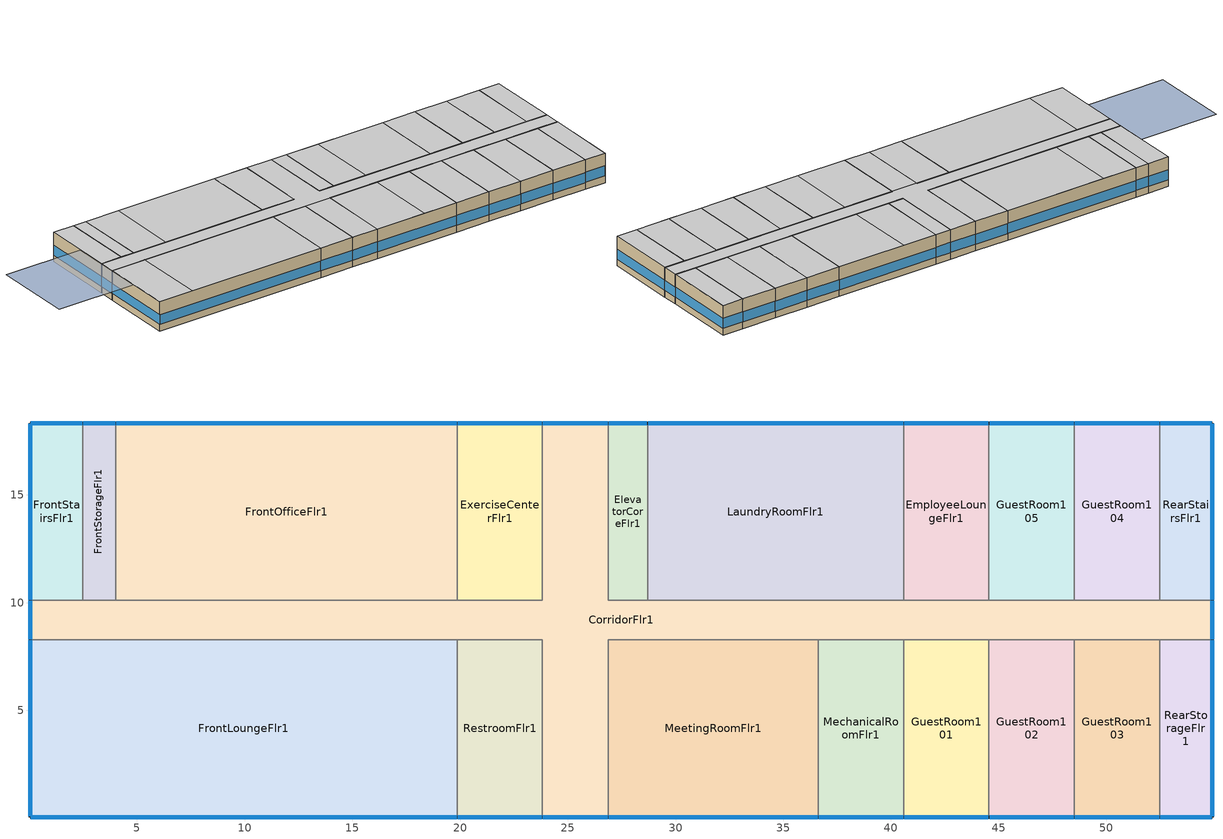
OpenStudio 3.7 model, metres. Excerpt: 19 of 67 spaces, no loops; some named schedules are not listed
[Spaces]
GuestRoom103
 floor foundation (BTAP-Grnd-Floor-Mass:U-0.757_std): 52.47,8.28 52.47,0.05 48.51,0.05 48.51,8.28 z0
 wall outside: 48.51,0.05 52.47,0.05 z0:3.35
 wall to CorridorFlr1: 52.47,8.28 48.51,8.28 z0:3.35
 wall to RearStorageFlr1: 52.47,0.05 52.47,8.28 z0:3.35
 wall to GuestRoom102: 48.51,8.28 48.51,0.05 z0:3.35
 window (BTAP-Ext-FixedWindow:U=0.173 SHGC=0.600): 48.54,0.05 52.45,0.05 z0.76:1.89
 ceiling to GuestRoom213: 52.47,0.05 52.47,8.28 48.51,8.28 48.51,0.05 z3.35
FrontStorageFlr1
 floor foundation (BTAP-Grnd-Floor-Mass:U-0.757_std): 4.01,18.34 4.01,10.11 2.49,10.11 2.49,18.34 z0
 wall outside: 4.01,18.34 2.49,18.34 z0:3.35
 wall to FrontOfficeFlr1: 4.01,10.11 4.01,18.34 z0:3.35
 wall to CorridorFlr1: 2.49,10.11 4.01,10.11 z0:3.35
 wall to FrontStairsFlr1: 2.49,18.34 2.49,10.11 z0:3.35
 window (BTAP-Ext-FixedWindow:U=0.173 SHGC=0.600): 3.99,18.34 2.51,18.34 z0.76:1.92
 ceiling to FrontStorageFlr2: 4.01,10.11 4.01,18.34 2.49,18.34 2.49,10.11 z3.35
CorridorFlr1
 floor foundation (BTAP-Grnd-Floor-Mass:U-0.757_std): 26.87,18.34 26.87,10.11 54.91,10.11 54.91,8.28 26.87,8.28 26.87,0.05 23.82,0.05 23.82,8.28 0.05,8.28 0.05,10.11 23.82,10.11 23.82,18.34 z0
 wall outside: 0.05,10.11 0.05,8.28 / 23.82,0.05 26.87,0.05 / 54.91,8.28 54.91,10.11 / 26.87,18.34 23.82,18.34 z0:3.35
 wall to RearStairsFlr1: 54.91,10.11 52.47,10.11 z0:3.35
 wall to FrontLoungeFlr1: 0.05,8.28 19.86,8.28 z0:3.35
 wall to GuestRoom104: 52.47,10.11 48.51,10.11 z0:3.35
 wall to LaundryRoomFlr1: 40.59,10.11 28.7,10.11 z0:3.35
 wall to MeetingRoomFlr1: 26.87,0.05 26.87,8.28 36.62,8.28 z0:3.35
 wall to ElevatorCoreFlr1: 28.7,10.11 26.87,10.11 26.87,18.34 z0:3.35
 wall to RestroomFlr1: 19.86,8.28 23.82,8.28 23.82,0.05 z0:3.35
 wall to GuestRoom102: 44.55,8.28 48.51,8.28 z0:3.35
 wall to FrontStairsFlr1: 2.49,10.11 0.05,10.11 z0:3.35
 wall to RearStorageFlr1: 52.47,8.28 54.91,8.28 z0:3.35
 wall to MechanicalRoomFlr1: 36.62,8.28 40.59,8.28 z0:3.35
 wall to ExerciseCenterFlr1: 23.82,18.34 23.82,10.11 19.86,10.11 z0:3.35
 wall to EmployeeLoungeFlr1: 44.55,10.11 40.59,10.11 z0:3.35
 wall to GuestRoom101: 40.59,8.28 44.55,8.28 z0:3.35
 wall to GuestRoom105: 48.51,10.11 44.55,10.11 z0:3.35
 wall to FrontOfficeFlr1: 19.86,10.11 4.01,10.11 z0:3.35
 window (BTAP-Ext-FixedWindow:U=0.173 SHGC=0.600): 26.85,18.34 23.85,18.34 / 23.85,0.05 26.85,0.05 z0.76:1.9; 0.05,10.08 0.05,8.3 / 54.91,8.3 54.91,10.08 z0.76:1.91
 ceiling to CorridorFlr2: 54.91,8.28 54.91,10.11 26.87,10.11 26.87,18.34 23.82,18.34 23.82,10.11 0.05,10.11 0.05,8.28 z3.35
 ceiling to GuestRoom206_208: 26.87,0.05 26.87,8.28 23.82,8.28 23.82,0.05 z3.35
MechanicalRoomFlr1
 floor foundation (BTAP-Grnd-Floor-Mass:U-0.757_std): 40.59,8.28 40.59,0.05 36.62,0.05 36.62,8.28 z0
 wall outside: 36.62,0.05 40.59,0.05 z0:3.35
 wall to GuestRoom101: 40.59,0.05 40.59,8.28 z0:3.35
 wall to MeetingRoomFlr1: 36.62,8.28 36.62,0.05 z0:3.35
 window (BTAP-Ext-FixedWindow:U=0.173 SHGC=0.600): 36.65,0.05 40.56,0.05 z0.76:1.89
 ceiling to GuestRoom209_212: 40.59,0.05 40.59,8.28 36.62,8.28 36.62,0.05 z3.35
FrontLoungeFlr1
 floor foundation (BTAP-Grnd-Floor-Mass:U-0.757_std): 19.86,8.28 19.86,0.05 0.05,0.05 0.05,8.28 z0
 wall outside: 0.05,8.28 0.05,0.05 19.86,0.05 z0:3.35
 wall to RestroomFlr1: 19.86,0.05 19.86,8.28 z0:3.35
 window (BTAP-Ext-FixedWindow:U=0.173 SHGC=0.600): 0.05,8.25 0.05,0.07 z0.76:1.89; 0.07,0.05 19.84,0.05 z0.76:1.88
 ceiling to GuestRoom201: 4.01,0.05 4.01,8.28 0.05,8.28 0.05,0.05 z3.35
 ceiling to GuestRoom202_205: 19.86,0.05 19.86,8.28 4.01,8.28 4.01,0.05 z3.35
GuestRoom102
 floor foundation (BTAP-Grnd-Floor-Mass:U-0.757_std): 48.51,8.28 48.51,0.05 44.55,0.05 44.55,8.28 z0
 wall outside: 44.55,0.05 48.51,0.05 z0:3.35
 wall to GuestRoom101: 44.55,8.28 44.55,0.05 z0:3.35
 window (BTAP-Ext-FixedWindow:U=0.173 SHGC=0.600): 44.57,0.05 48.49,0.05 z0.76:1.89
 ceiling to GuestRoom209_212: 48.51,0.05 48.51,8.28 44.55,8.28 44.55,0.05 z3.35
GuestRoom104
 floor foundation (BTAP-Grnd-Floor-Mass:U-0.757_std): 52.47,18.34 52.47,10.11 48.51,10.11 48.51,18.34 z0
 wall outside: 52.47,18.34 48.51,18.34 z0:3.35
 wall to GuestRoom105: 48.51,18.34 48.51,10.11 z0:3.35
 wall to RearStairsFlr1: 52.47,10.11 52.47,18.34 z0:3.35
 window (BTAP-Ext-FixedWindow:U=0.173 SHGC=0.600): 52.45,18.34 48.54,18.34 z0.76:1.89
 ceiling to GuestRoom214: 52.47,10.11 52.47,18.34 48.51,18.34 48.51,10.11 z3.35
ExerciseCenterFlr1
 floor foundation (BTAP-Grnd-Floor-Mass:U-0.757_std): 23.82,18.34 23.82,10.11 19.86,10.11 19.86,18.34 z0
 wall outside: 23.82,18.34 19.86,18.34 z0:3.35
 wall to FrontOfficeFlr1: 19.86,18.34 19.86,10.11 z0:3.35
 window (BTAP-Ext-FixedWindow:U=0.173 SHGC=0.600): 23.8,18.34 19.89,18.34 z0.76:1.89
 ceiling to GuestRoom220_223: 23.82,10.11 23.82,18.34 19.86,18.34 19.86,10.11 z3.35
FrontStairsFlr1
 floor foundation (BTAP-Grnd-Floor-Mass:U-0.757_std): 2.49,18.34 2.49,10.11 0.05,10.11 0.05,18.34 z0
 wall outside: 2.49,18.34 0.05,18.34 0.05,10.11 z0:3.35
 window (BTAP-Ext-FixedWindow:U=0.173 SHGC=0.600): 2.46,18.34 0.07,18.34 z0.76:1.9; 0.05,18.31 0.05,10.13 z0.76:1.89
 ceiling to FrontStairsFlr2: 2.49,10.11 2.49,18.34 0.05,18.34 0.05,10.11 z3.35
RestroomFlr1
 floor foundation (BTAP-Grnd-Floor-Mass:U-0.757_std): 23.82,8.28 23.82,0.05 19.86,0.05 19.86,8.28 z0
 wall outside: 19.86,0.05 23.82,0.05 z0:3.35
 window (BTAP-Ext-FixedWindow:U=0.173 SHGC=0.600): 19.89,0.05 23.8,0.05 z0.76:1.89
 ceiling to GuestRoom206_208: 23.82,0.05 23.82,8.28 19.86,8.28 19.86,0.05 z3.35
MeetingRoomFlr1
 floor foundation (BTAP-Grnd-Floor-Mass:U-0.757_std): 36.62,8.28 36.62,0.05 26.87,0.05 26.87,8.28 z0
 wall outside: 26.87,0.05 36.62,0.05 z0:3.35
 window (BTAP-Ext-FixedWindow:U=0.173 SHGC=0.600): 26.9,0.05 36.6,0.05 z0.76:1.88
 ceiling to GuestRoom206_208: 32.66,0.05 32.66,8.28 26.87,8.28 26.87,0.05 z3.35
 ceiling to GuestRoom209_212: 36.62,0.05 36.62,8.28 32.66,8.28 32.66,0.05 z3.35
LaundryRoomFlr1
 floor foundation (BTAP-Grnd-Floor-Mass:U-0.757_std): 40.59,18.34 40.59,10.11 28.7,10.11 28.7,18.34 z0
 wall outside: 40.59,18.34 28.7,18.34 z0:3.35
 wall to EmployeeLoungeFlr1: 40.59,10.11 40.59,18.34 z0:3.35
 wall to ElevatorCoreFlr1: 28.7,18.34 28.7,10.11 z0:3.35
 window (BTAP-Ext-FixedWindow:U=0.173 SHGC=0.600): 40.56,18.34 28.73,18.34 z0.76:1.88
 ceiling to GuestRoom215_218: 40.59,10.11 40.59,18.34 32.66,18.34 32.66,10.11 z3.35
 ceiling to GuestRoom219: 32.66,10.11 32.66,18.34 28.7,18.34 28.7,10.11 z3.35
FrontOfficeFlr1
 floor foundation (BTAP-Grnd-Floor-Mass:U-0.757_std): 19.86,18.34 19.86,10.11 4.01,10.11 4.01,18.34 z0
 wall outside: 19.86,18.34 4.01,18.34 z0:3.35
 window (BTAP-Ext-FixedWindow:U=0.173 SHGC=0.600): 19.84,18.34 4.04,18.34 z0.76:1.88
 ceiling to GuestRoom224: 7.97,10.11 7.97,18.34 4.01,18.34 4.01,10.11 z3.35
 ceiling to GuestRoom220_223: 19.86,10.11 19.86,18.34 7.97,18.34 7.97,10.11 z3.35
ElevatorCoreFlr1
 floor foundation (BTAP-Grnd-Floor-Mass:U-0.757_std): 28.7,18.34 28.7,10.11 26.87,10.11 26.87,18.34 z0
 wall outside: 28.7,18.34 26.87,18.34 z0:3.35
 window (BTAP-Ext-FixedWindow:U=0.173 SHGC=0.600): 28.67,18.34 26.9,18.34 z0.76:1.91
 ceiling to ElevatorCoreFlr2: 28.7,10.11 28.7,18.34 26.87,18.34 26.87,10.11 z3.35
RearStairsFlr1
 floor foundation (BTAP-Grnd-Floor-Mass:U-0.757_std): 54.91,18.34 54.91,10.11 52.47,10.11 52.47,18.34 z0
 wall outside: 54.91,10.11 54.91,18.34 52.47,18.34 z0:3.35
 window (BTAP-Ext-FixedWindow:U=0.173 SHGC=0.600): 54.91,10.13 54.91,18.31 z0.76:1.89; 54.89,18.34 52.5,18.34 z0.76:1.9
 ceiling to RearStairsFlr2: 54.91,10.11 54.91,18.34 52.47,18.34 52.47,10.11 z3.35
EmployeeLoungeFlr1
 floor foundation (BTAP-Grnd-Floor-Mass:U-0.757_std): 44.55,18.34 44.55,10.11 40.59,10.11 40.59,18.34 z0
 wall outside: 44.55,18.34 40.59,18.34 z0:3.35
 wall to GuestRoom105: 44.55,10.11 44.55,18.34 z0:3.35
 window (BTAP-Ext-FixedWindow:U=0.173 SHGC=0.600): 44.52,18.34 40.61,18.34 z0.76:1.89
 ceiling to GuestRoom215_218: 44.55,10.11 44.55,18.34 40.59,18.34 40.59,10.11 z3.35
RearStorageFlr1
 floor foundation (BTAP-Grnd-Floor-Mass:U-0.757_std): 54.91,8.28 54.91,0.05 52.47,0.05 52.47,8.28 z0
 wall outside: 52.47,0.05 54.91,0.05 54.91,8.28 z0:3.35
 window (BTAP-Ext-FixedWindow:U=0.173 SHGC=0.600): 54.91,0.07 54.91,8.25 z0.76:1.89; 52.5,0.05 54.89,0.05 z0.76:1.9
 ceiling to RearStorageFlr2: 54.91,0.05 54.91,8.28 52.47,8.28 52.47,0.05 z3.35
GuestRoom101
 floor foundation (BTAP-Grnd-Floor-Mass:U-0.757_std): 44.55,8.28 44.55,0.05 40.59,0.05 40.59,8.28 z0
 wall outside: 40.59,0.05 44.55,0.05 z0:3.35
 window (BTAP-Ext-FixedWindow:U=0.173 SHGC=0.600): 40.61,0.05 44.52,0.05 z0.76:1.89
 ceiling to GuestRoom209_212: 44.55,0.05 44.55,8.28 40.59,8.28 40.59,0.05 z3.35
GuestRoom105
 floor foundation (BTAP-Grnd-Floor-Mass:U-0.757_std): 48.51,18.34 48.51,10.11 44.55,10.11 44.55,18.34 z0
 wall outside: 48.51,18.34 44.55,18.34 z0:3.35
 window (BTAP-Ext-FixedWindow:U=0.173 SHGC=0.600): 48.49,18.34 44.57,18.34 z0.76:1.89
 ceiling to GuestRoom215_218: 48.51,10.11 48.51,18.34 44.55,18.34 44.55,10.11 z3.35
shading: 0,4.57 0,13.72 -9.14,13.72 -9.14,4.57 z3.35
[Site]
Calgary Intl AP_AB_CAN: Latitude {deg}=51.11; Longitude {deg}=-114.02; Time Zone {hr}=-7; Elevation {m}=1084.1; Terrain=Suburbs
[Building]
SmallHotel: North Axis {deg}=180; Default Construction Set=BTAP-Mass at hdd = 5000.0; Standards Number of Stories=4; Standards Number of Above Ground Stories=4; Standards Template=NECB2020; Standards Building Type=SmallHotel
[Site:WaterMainsTemperature]
Calculation Method=Correlation; Annual Average Outdoor Air Temperature {C}=4.69167; Maximum Difference In Monthly Average Outdoor Air Temperatures {deltaC}=24.6
[Site:GroundTemperature:BuildingSurface]
19.527, 19.502, 19.536, 19.598, 20.002, 21.64, 22.225, 22.375, 21.449, 20.121, 19.802, 19.633
[SizingPeriod:DesignDay] Barometric Pressure {Pa}=88961; Rain Indicator=No; Snow Indicator=No; Day of Month=21; Daylight Saving Time Indicator=No; Humidity Condition Type=Wetbulb; Dry-Bulb Temperature Range Modifier Type=DefaultMultipliers
Name | Maximum Dry-Bulb Temperature {C} | Daily Dry-Bulb Temperature Range {deltaC} | Wind Speed {m/s} | Wind Direction {deg} | Month | Day Type | Wetbulb or DewPoint at Maximum Dry-Bulb {C} | Solar Model Indicator | ASHRAE Clear Sky Optical Depth for Beam Irradiance | ASHRAE Clear Sky Optical Depth for Diffuse Irradiance | Sky Clearness
Calgary Intl AP Ann Clg .4% Condns DB=>MWB | 28.8 | 12.3 | 4.5 | 160 | 7 | SummerDesignDay | 16 | ASHRAETau | 0.34 | 2.419
Calgary Intl AP Ann Clg .4% Condns WB=>MDB | 25.5 | 12.3 | 4.5 | 160 | 7 | SummerDesignDay | 17.8 | ASHRAETau | 0.34 | 2.419
Calgary Intl AP Ann Htg 99.6% Condns DB | -27.7 | 0 | 2.7 | 200 | 1 | WinterDesignDay | -27.7 | ASHRAEClearSky |  |  | 0
[ClimateZones]
Climate Zone Institution Name 1=ASHRAE; Climate Zone Document Name 1=ANSI/ASHRAE Standard 169; Climate Zone Document Year 1=2006; Climate Zone Value 1=7
[Site:GroundTemperature:Shallow]
-1.6, -5.4, -6.4, -5.5, -0.4, 5.3, 10.8, 14.7, 15.8, 14, 9.5, 4
[Site:GroundTemperature:Deep]
4, 1.3, -0.4, -0.9, 0.1, 2.3, 5.2, 8, 9.9, 10.3, 9.2, 7
[Site:GroundTemperature:FCfactorMethod]
January Ground Temperature {C}=5.5; February Ground Temperature {C}=-2; March Ground Temperature {C}=-7.6; April Ground Temperature {C}=-6.3; May Ground Temperature {C}=-6.6; June Ground Temperature {C}=-0.3; July Ground Temperature {C}=4.9; August Ground Temperature {C}=10.2; September Ground Temperature {C}=13.8; October Ground Temperature {C}=17; November Ground Temperature {C}=16.6; December Ground Temperature {C}=11.1
[Material:NoMass] Roughness=Smooth; Thermal Absorptance=0.9; Solar Absorptance=0.7
Name | Thermal Resistance {m2-K/W} | Visible Absorptance
Typical Carpet Pad; Typical Carpet Pad 1 | 0.21648 | 0.8
Typical Insulation 1 | 6.98591 | 0.7
Typical Insulation 2 | 4.38022 | 0.7
Typical Insulation 3 | 8.26445 | 0.7
Typical Carpet Pad 2 | 1.25503 | 0.8
Typical Carpet Pad 3; Typical Carpet Pad 4 | 3.45515 | 0.8
Typical Insulation 4 | 0.578017 | 0.7
Typical Insulation 5 | 0.578035 | 0.7
[Material]
Name | Roughness | Thickness {m} | Conductivity {W/m-K} | Density {kg/m3} | Specific Heat {J/kg-K} | Thermal Absorptance | Solar Absorptance | Visible Absorptance
G05 25mm wood | MediumSmooth | 0.0254 | 0.15 | 608 | 1630 | 0.9 | 0.5 | 0.5
100mm Normalweight concrete floor 1 | MediumSmooth | 0.1016 | 2.31 | 2322 | 832
G01 13mm gypsum board 1 | Smooth | 0.0127 | 0.16 | 800 | 1090 | 0.9 | 0.7 | 0.5
4 in. Normalweight Concrete Floor 1 | MediumRough | 0.1016 | 2.31 | 2322 | 832 | 0.9 | 0.7 | 0.7
1IN Stucco 1 | Smooth | 0.0253 | 0.6918 | 1858 | 837 | 0.9 | 0.7 | 0.92
8IN CONCRETE HW RefBldg 1 | Rough | 0.2032 | 1.311 | 2240 | 836.8 | 0.9 | 0.7 | 0.7
1/2IN Gypsum 1 | Smooth | 0.0127 | 0.16 | 784.9 | 830 | 0.9 | 0.4 | 0.4
Metal Roof Surface 1; F08 Metal surface 1 | Smooth | 0.0008 | 45.28 | 7824 | 500 | 0.9 | 0.7 | 0.7
6 in. Normalweight Concrete Floor 1; 6 in. Normalweight Concrete Floor 2; 6 in. Normalweight Concrete Floor 3 | MediumRough | 0.1524 | 2.31 | 2322 | 832 | 0.9 | 0.7 | 0.7
Expanded Polystyrene | MediumSmooth | 0.0363959 | 0.029 | 29 | 1210
[Construction]
BTAP-Int-Partition; BTAP-Int-Door: G05 25mm wood
BTAP-Int-Floor: 100mm Normalweight concrete floor 1, Typical Carpet Pad
BTAP-Int-Wall: G01 13mm gypsum board 1, G01 13mm gypsum board 1
BTAP-Int-Ceiling: Typical Carpet Pad, 100mm Normalweight concrete floor 1
BTAP-Int-Window: SimpleGlazing
BTAP-Ext-Floor-Mass:U-0.138: Typical Insulation 1, 4 in. Normalweight Concrete Floor 1, Typical Carpet Pad 1
BTAP-Ext-Wall-Mass:U-0.215: 1IN Stucco 1, 8IN CONCRETE HW RefBldg 1, Typical Insulation 2, 1/2IN Gypsum 1
BTAP-Ext-Roof-Metal:U-0.121: Metal Roof Surface 1, Typical Insulation 3
BTAP-Grnd-Floor-Mass:U-0.757: 6 in. Normalweight Concrete Floor 1, Typical Carpet Pad 2
BTAP-Grnd-Wall-Mass:U-0.284: 6 in. Normalweight Concrete Floor 2, Typical Carpet Pad 3
BTAP-Grnd-Roof-Mass:U-0.284: 6 in. Normalweight Concrete Floor 3, Typical Carpet Pad 4
BTAP-Ext-FixedWindow:U=0.173 SHGC=0.600; BTAP-Ext-GlassDoors:U=0.173 SHGC=0.600: SimpleGlazing:U=0.173 SHGC=0.600
BTAP-Ext-Door:U-1.73: F08 Metal surface 1, Typical Insulation 4
BTAP-Ext-OverHeadDoor:U-1.73: Typical Insulation 5
BTAP-Ext-Skylights:U=0.241 SHGC=0.600; BTAP-Ext-DaylightDomes:U=0.241 SHGC=0.600; BTAP-Ext-DaylightDiffuser:U=0.241 SHGC=0.600: SimpleGlazing:U=0.241 SHGC=0.600
BTAP-Grnd-Floor-Mass:U-0.757_std: 6 in. Normalweight Concrete Floor 1, Expanded Polystyrene
[DefaultConstructionSet]
BTAP-Mass at hdd = 5000.0: Default Exterior Surface Constructions=BTAP-Mass at hdd = 5000.0; Default Interior Surface Constructions=Default Surface Constructions 2; Default Ground Contact Surface Constructions=BTAP-Mass at hdd = 5000.0 1; Default Exterior SubSurface Constructions=BTAP-Mass at hdd = 5000.0; Default Interior SubSurface Constructions=Default Sub Surface Constructions 2; Interior Partition Construction=BTAP-Int-Partition
[DefaultSurfaceConstructions]
Name | Floor Construction | Wall Construction | Roof Ceiling Construction
Default Surface Constructions 2 | BTAP-Int-Floor | BTAP-Int-Wall | BTAP-Int-Ceiling
BTAP-Mass at hdd = 5000.0 | BTAP-Ext-Floor-Mass:U-0.138 | BTAP-Ext-Wall-Mass:U-0.215 | BTAP-Ext-Roof-Metal:U-0.121
BTAP-Mass at hdd = 5000.0 1 | BTAP-Grnd-Floor-Mass:U-0.757 | BTAP-Grnd-Wall-Mass:U-0.284 | BTAP-Grnd-Roof-Mass:U-0.284
[DefaultSubSurfaceConstructions]
Name | Fixed Window Construction | Operable Window Construction | Door Construction | Glass Door Construction | Overhead Door Construction | Skylight Construction | Tubular Daylight Dome Construction | Tubular Daylight Diffuser Construction
Default Sub Surface Constructions 2 | BTAP-Int-Window | BTAP-Int-Window | BTAP-Int-Door
BTAP-Mass at hdd = 5000.0 | BTAP-Ext-FixedWindow:U=0.173 SHGC=0.600 | BTAP-Ext-FixedWindow:U=0.173 SHGC=0.600 | BTAP-Ext-Door:U-1.73 | BTAP-Ext-GlassDoors:U=0.173 SHGC=0.600 | BTAP-Ext-OverHeadDoor:U-1.73 | BTAP-Ext-Skylights:U=0.241 SHGC=0.600 | BTAP-Ext-DaylightDomes:U=0.241 SHGC=0.600 | BTAP-Ext-DaylightDiffuser:U=0.241 SHGC=0.600
[WindowMaterial:SimpleGlazingSystem] Solar Heat Gain Coefficient=0.6; Visible Transmittance=0.21
Name | U-Factor {W/m2-K}
SimpleGlazing | 2.2
SimpleGlazing:U=0.173 SHGC=0.600 | 1.73
SimpleGlazing:U=0.241 SHGC=0.600 | 2.41
[Space] Building Story=BuildingStory1; Volume {m3}=Autocalculate
Name | Space Type | Thermal Zone
GuestRoom103 | Space Function Guest room | DU_BT=Space Function_ST=Guest room_FL=BuildingStory1_SCHF
FrontStorageFlr1 | Space Function Storage room < 5 m2-sch-A | ALL_ST=Storage room < 5 m2-sch-A_FL=BuildingStory1_SCH=A 1
GuestRoom105 | Space Function Guest room | DU_BT=Space Function_ST=Guest room_FL=BuildingStory1_SCHF 1
CorridorFlr1 | Space Function Corridor/Transition area other-sch-F | WILD_ST=Corridor/Transition area other-sch-F_FL=BuildingStory1_SCH=F 1
MechanicalRoomFlr1 | Space Function Electrical/Mechanical room-sch-F | WILD_ST=Electrical/Mechanical room-sch-F_FL=BuildingStory1_SCH=F
ElevatorCoreFlr1 | Space Function Corridor/Transition area other-sch-F | WILD_ST=Corridor/Transition area other-sch-F_FL=BuildingStory1_SCH=F
FrontLoungeFlr1 | Space Function Lobby - hotel | ALL_ST=Lobby - hotel_FL=BuildingStory1_SCH=H
GuestRoom101 | Space Function Guest room | DU_BT=Space Function_ST=Guest room_FL=BuildingStory1_SCHF 2
GuestRoom102 | Space Function Guest room | DU_BT=Space Function_ST=Guest room_FL=BuildingStory1_SCHF 3
GuestRoom104 | Space Function Guest room | DU_BT=Space Function_ST=Guest room_FL=BuildingStory1_SCHF 4
ExerciseCenterFlr1 | Space Function Gymnasium/Fitness centre exercise area | ALL_ST=Gymnasium/Fitness centre exercise area_FL=BuildingStory1_SCH=B
FrontStairsFlr1 | Space Function Stairway/Stairwell-sch-F | WILD_ST=Stairway/Stairwell-sch-F_FL=BuildingStory1_SCH=F
RestroomFlr1 | Space Function Washroom - other-sch-F | WET_ST=Washroom - other-sch-F_FL=BuildingStory1_SCHF
MeetingRoomFlr1 | Space Function Conference/Meeting/Multi-purpose room | ALL_ST=Conference/Meeting/Multi-purpose room_FL=BuildingStory1_SCH=C
RearStairsFlr1 | Space Function Stairway/Stairwell-sch-F | WILD_ST=Stairway/Stairwell-sch-F_FL=BuildingStory1_SCH=F 1
RearStorageFlr1 | Space Function Storage room < 5 m2-sch-A | ALL_ST=Storage room < 5 m2-sch-A_FL=BuildingStory1_SCH=A 2
LaundryRoomFlr1 | Space Function Storage room < 5 m2-sch-A | ALL_ST=Storage room < 5 m2-sch-A_FL=BuildingStory1_SCH=A
FrontOfficeFlr1 | Space Function Office enclosed <= 25 m2 | ALL_ST=Office enclosed <= 25 m2_FL=BuildingStory1_SCH=A
EmployeeLoungeFlr1 | Space Function Lounge/Break room - other | ALL_ST=Lounge/Break room - other_FL=BuildingStory1_SCH=B
[BuildingStory]
BuildingStory1
[SpaceType] Standards Building Type=Space Function
Name | Default Schedule Set | Design Specification Outdoor Air Object | Standards Space Type
Space Function Conference/Meeting/Multi-purpose room | Space Function Conference/Meeting/Multi-purpose room Schedule Set | Space Function Conference/Meeting/Multi-purpose room Ventilation | Conference/Meeting/Multi-purpose room
Space Function Corridor/Transition area other-sch-F | Space Function Corridor/Transition area other-sch-F Schedule Set | Space Function Corridor/Transition area other-sch-F Ventilation | Corridor/Transition area other-sch-F
Space Function Lounge/Break room - other | Space Function Lounge/Break room - other Schedule Set | Space Function Lounge/Break room - other Ventilation | Lounge/Break room - other
Space Function Gymnasium/Fitness centre exercise area | Space Function Gymnasium/Fitness centre exercise area Schedule Set | Space Function Gymnasium/Fitness centre exercise area Ventilation | Gymnasium/Fitness centre exercise area
Space Function Lobby - hotel | Space Function Lobby - hotel Schedule Set | Space Function Lobby - hotel Ventilation | Lobby - hotel
Space Function Office enclosed <= 25 m2 | Space Function Office enclosed <= 25 m2 Schedule Set | Space Function Office enclosed <= 25 m2 Ventilation | Office enclosed <= 25 m2
Space Function Stairway/Stairwell-sch-F | Space Function Stairway/Stairwell-sch-F Schedule Set | Space Function Stairway/Stairwell-sch-F Ventilation | Stairway/Stairwell-sch-F
Space Function Storage room < 5 m2-sch-A | Space Function Storage room < 5 m2-sch-A Schedule Set | Space Function Storage room < 5 m2-sch-A Ventilation | Storage room < 5 m2-sch-A
Space Function Guest room | Space Function Guest room Schedule Set | Space Function Guest room Ventilation | Guest room
Space Function Electrical/Mechanical room-sch-F | Space Function Electrical/Mechanical room-sch-F Schedule Set | Space Function Electrical/Mechanical room-sch-F Ventilation | Electrical/Mechanical room-sch-F
Space Function Washroom - other-sch-F | Space Function Washroom - other-sch-F Schedule Set | Space Function Washroom - other-sch-F Ventilation | Washroom - other-sch-F
[People:Definition] Number of People Calculation Method=People/Area; Fraction Radiant=0.3
Name | People per Space Floor Area {person/m2}
Space Function Conference/Meeting/Multi-purpose room People Definition; Space Function Gymnasium/Fitness centre exercise area People Definition | 0.200073
Space Function Corridor/Transition area other-sch-F People Definition; Space Function Storage room < 5 m2-sch-A People Definition | 0.0100036
Space Function Electrical/Mechanical room-sch-F People Definition; Space Function Stairway/Stairwell-sch-F People Definition | 0.00500182
Space Function Guest room People Definition | 0.0400145
Space Function Lobby - hotel People Definition; Space Function Lounge/Break room - other People Definition | 0.100036
Space Function Office enclosed <= 25 m2 People Definition | 0.0500182
Space Function Washroom - other-sch-F People Definition | 0.0333454
[People] Work Efficiency Schedule=Work Efficiency Schedule; Clothing Insulation Schedule=Clothing Schedule; Air Velocity Schedule=Air Velocity Schedule; Multiplier=1
Name | People Definition | Space or SpaceType
Space Function Conference/Meeting/Multi-purpose room People | Space Function Conference/Meeting/Multi-purpose room People Definition | Space Function Conference/Meeting/Multi-purpose room
Space Function Corridor/Transition area other-sch-F People | Space Function Corridor/Transition area other-sch-F People Definition | Space Function Corridor/Transition area other-sch-F
Space Function Electrical/Mechanical room-sch-F People | Space Function Electrical/Mechanical room-sch-F People Definition | Space Function Electrical/Mechanical room-sch-F
Space Function Guest room People | Space Function Guest room People Definition | Space Function Guest room
Space Function Gymnasium/Fitness centre exercise area People | Space Function Gymnasium/Fitness centre exercise area People Definition | Space Function Gymnasium/Fitness centre exercise area
Space Function Lobby - hotel People | Space Function Lobby - hotel People Definition | Space Function Lobby - hotel
Space Function Lounge/Break room - other People | Space Function Lounge/Break room - other People Definition | Space Function Lounge/Break room - other
Space Function Office enclosed <= 25 m2 People | Space Function Office enclosed <= 25 m2 People Definition | Space Function Office enclosed <= 25 m2
Space Function Stairway/Stairwell-sch-F People | Space Function Stairway/Stairwell-sch-F People Definition | Space Function Stairway/Stairwell-sch-F
Space Function Storage room < 5 m2-sch-A People | Space Function Storage room < 5 m2-sch-A People Definition | Space Function Storage room < 5 m2-sch-A
Space Function Washroom - other-sch-F People | Space Function Washroom - other-sch-F People Definition | Space Function Washroom - other-sch-F
[Lights:Definition] Design Level Calculation Method=Watts/Area; Fraction Radiant=0.5; Fraction Visible=0.2
Name | Watts per Space Floor Area {W/m2}
Space Function Conference/Meeting/Multi-purpose room Lights Definition | 10.5
Space Function Corridor/Transition area other-sch-F Lights Definition; Space Function Guest room Lights Definition | 4.4
Space Function Electrical/Mechanical room-sch-F Lights Definition | 4.60167
Space Function Gymnasium/Fitness centre exercise area Lights Definition | 9.60001
Space Function Lobby - hotel Lights Definition | 5.40001
Space Function Lounge/Break room - other Lights Definition | 6.30001
Space Function Office enclosed <= 25 m2 Lights Definition | 8.00001
Space Function Stairway/Stairwell-sch-F Lights Definition | 5.30001
Space Function Storage room < 5 m2-sch-A Lights Definition | 5.50001
Space Function Washroom - other-sch-F Lights Definition | 6.80001
[Lights] Fraction Replaceable=1
Name | Lights Definition | Space or SpaceType
Space Function Conference/Meeting/Multi-purpose room Lights | Space Function Conference/Meeting/Multi-purpose room Lights Definition | Space Function Conference/Meeting/Multi-purpose room
Space Function Corridor/Transition area other-sch-F Lights | Space Function Corridor/Transition area other-sch-F Lights Definition | Space Function Corridor/Transition area other-sch-F
Space Function Electrical/Mechanical room-sch-F Lights | Space Function Electrical/Mechanical room-sch-F Lights Definition | Space Function Electrical/Mechanical room-sch-F
Space Function Guest room Lights | Space Function Guest room Lights Definition | Space Function Guest room
Space Function Gymnasium/Fitness centre exercise area Lights | Space Function Gymnasium/Fitness centre exercise area Lights Definition | Space Function Gymnasium/Fitness centre exercise area
Space Function Lobby - hotel Lights | Space Function Lobby - hotel Lights Definition | Space Function Lobby - hotel
Space Function Lounge/Break room - other Lights | Space Function Lounge/Break room - other Lights Definition | Space Function Lounge/Break room - other
Space Function Office enclosed <= 25 m2 Lights | Space Function Office enclosed <= 25 m2 Lights Definition | Space Function Office enclosed <= 25 m2
Space Function Stairway/Stairwell-sch-F Lights | Space Function Stairway/Stairwell-sch-F Lights Definition | Space Function Stairway/Stairwell-sch-F
Space Function Storage room < 5 m2-sch-A Lights | Space Function Storage room < 5 m2-sch-A Lights Definition | Space Function Storage room < 5 m2-sch-A
Space Function Washroom - other-sch-F Lights | Space Function Washroom - other-sch-F Lights Definition | Space Function Washroom - other-sch-F
[ElectricEquipment:Definition] Design Level Calculation Method=Watts/Area; Fraction Radiant=0.5
Name | Watts per Space Floor Area {W/m2}
Space Function Conference/Meeting/Multi-purpose room Elec Equip Definition; Space Function Electrical/Mechanical room-sch-F Elec Equip Definition; Space Function Gymnasium/Fitness centre exercise area Elec Equip Definition; Space Function Lounge/Break room - other Elec Equip Definition; Space Function Storage room < 5 m2-sch-A Elec Equip Definition; Space Function Washroom - other-sch-F Elec Equip Definition | 1.00036
Space Function Guest room Elec Equip Definition; Space Function Lobby - hotel Elec Equip Definition | 2.50091
Space Function Office enclosed <= 25 m2 Elec Equip Definition | 7.50273
[ElectricEquipment]
Name | Electric Equipment Definition | Space or SpaceType
Space Function Conference/Meeting/Multi-purpose room Elec Equip | Space Function Conference/Meeting/Multi-purpose room Elec Equip Definition | Space Function Conference/Meeting/Multi-purpose room
Space Function Electrical/Mechanical room-sch-F Elec Equip | Space Function Electrical/Mechanical room-sch-F Elec Equip Definition | Space Function Electrical/Mechanical room-sch-F
Space Function Guest room Elec Equip | Space Function Guest room Elec Equip Definition | Space Function Guest room
Space Function Gymnasium/Fitness centre exercise area Elec Equip | Space Function Gymnasium/Fitness centre exercise area Elec Equip Definition | Space Function Gymnasium/Fitness centre exercise area
Space Function Lobby - hotel Elec Equip | Space Function Lobby - hotel Elec Equip Definition | Space Function Lobby - hotel
Space Function Lounge/Break room - other Elec Equip | Space Function Lounge/Break room - other Elec Equip Definition | Space Function Lounge/Break room - other
Space Function Office enclosed <= 25 m2 Elec Equip | Space Function Office enclosed <= 25 m2 Elec Equip Definition | Space Function Office enclosed <= 25 m2
Space Function Storage room < 5 m2-sch-A Elec Equip | Space Function Storage room < 5 m2-sch-A Elec Equip Definition | Space Function Storage room < 5 m2-sch-A
Space Function Washroom - other-sch-F Elec Equip | Space Function Washroom - other-sch-F Elec Equip Definition | Space Function Washroom - other-sch-F
[DesignSpecification:OutdoorAir] Outdoor Air Method=Sum
Name | Outdoor Air Flow per Person {m3/s-person} | Outdoor Air Flow per Floor Area {m3/s-m2}
Space Function Conference/Meeting/Multi-purpose room Ventilation; Space Function Guest room Ventilation; Space Function Lounge/Break room - other Ventilation | 0.00634769 | 0.0003048
Space Function Corridor/Transition area other-sch-F Ventilation; Space Function Electrical/Mechanical room-sch-F Ventilation; Space Function Stairway/Stairwell-sch-F Ventilation |  | 0.0003048
Space Function Gymnasium/Fitness centre exercise area Ventilation | 0.0203126 | 0.0003048
Space Function Lobby - hotel Ventilation | 0.0114258 | 0.0003048
Space Function Office enclosed <= 25 m2 Ventilation | 0.00253908 | 0.0003048
Space Function Storage room < 5 m2-sch-A Ventilation | 0.00507815 | 0.0003048
Space Function Washroom - other-sch-F Ventilation |  | 0.00508
[DefaultScheduleSet] People Activity Level Schedule=NECB-Activity; Infiltration Schedule=Always On
Name | Number of People Schedule | Lighting Schedule | Electric Equipment Schedule
Space Function Conference/Meeting/Multi-purpose room Schedule Set | NECB-C-Occupancy | NECB-C-Occupancy-NECB-C-Lighting-0.5-0.0-0.67-Light Ruleset | NECB-C-Electric-Equipment
Space Function Corridor/Transition area other-sch-F Schedule Set; Space Function Electrical/Mechanical room-sch-F Schedule Set; Space Function Guest room Schedule Set; Space Function Stairway/Stairwell-sch-F Schedule Set; Space Function Washroom - other-sch-F Schedule Set | NECB-F-Occupancy | NECB-F-Lighting | NECB-F-Electric-Equipment
Space Function Gymnasium/Fitness centre exercise area Schedule Set | NECB-B-Occupancy | NECB-B-Occupancy-NECB-B-Lighting-0.0-0.0-0.67-Light Ruleset | NECB-B-Electric-Equipment
Space Function Lobby - hotel Schedule Set | NECB-H-Occupancy | NECB-H-Lighting | NECB-H-Electric-Equipment
Space Function Lounge/Break room - other Schedule Set | NECB-B-Occupancy | NECB-B-Lighting | NECB-B-Electric-Equipment
Space Function Office enclosed <= 25 m2 Schedule Set; Space Function Storage room < 5 m2-sch-A Schedule Set | NECB-A-Occupancy | NECB-A-Lighting | NECB-A-Electric-Equipment
[ThermostatSetpoint:DualSetpoint]
Name | Heating Setpoint Temperature Schedule | Cooling Setpoint Temperature Schedule
Space Function Guest room Thermostat 83; Space Function Guest room Thermostat 86; Space Function Guest room Thermostat 93; Space Function Guest room Thermostat 94; Space Function Guest room Thermostat 97; Space Function Washroom - other-sch-F Thermostat 3; Space Function Corridor/Transition area other-sch-F Thermostat 17; Space Function Electrical/Mechanical room-sch-F Thermostat 3; Space Function Corridor/Transition area other-sch-F Thermostat 19; Space Function Stairway/Stairwell-sch-F Thermostat 23; Space Function Stairway/Stairwell-sch-F Thermostat 24 | NECB-F-Thermostat Setpoint-Heating | NECB-F-Thermostat Setpoint-Cooling
Space Function Lobby - hotel Thermostat 3 | NECB-H-Thermostat Setpoint-Heating | NECB-H-Thermostat Setpoint-Cooling
Space Function Lounge/Break room - other Thermostat 3; Space Function Gymnasium/Fitness centre exercise area Thermostat 3 | NECB-B-Thermostat Setpoint-Heating | NECB-B-Thermostat Setpoint-Cooling
Space Function Conference/Meeting/Multi-purpose room Thermostat 3 | NECB-C-Thermostat Setpoint-Heating | NECB-C-Thermostat Setpoint-Cooling
Space Function Storage room < 5 m2-sch-A Thermostat 21; Space Function Office enclosed <= 25 m2 Thermostat 3; Space Function Storage room < 5 m2-sch-A Thermostat 24; Space Function Storage room < 5 m2-sch-A Thermostat 27 | NECB-A-Thermostat Setpoint-Heating | NECB-A-Thermostat Setpoint-Cooling
[SpaceInfiltration:DesignFlowRate] Schedule=Always On Discrete; Design Flow Rate Calculation Method=Flow/ExteriorArea; Flow per Exterior Surface Area {m3/s-m2}=0.000405286; Constant Term Coefficient=0; Temperature Term Coefficient=0; Velocity Term Coefficient=0.224; Velocity Squared Term Coefficient=0
Name | Space or SpaceType
CorridorFlr1 Infiltration | CorridorFlr1
ElevatorCoreFlr1 Infiltration | ElevatorCoreFlr1
EmployeeLoungeFlr1 Infiltration | EmployeeLoungeFlr1
ExerciseCenterFlr1 Infiltration | ExerciseCenterFlr1
FrontLoungeFlr1 Infiltration | FrontLoungeFlr1
FrontOfficeFlr1 Infiltration | FrontOfficeFlr1
FrontStairsFlr1 Infiltration | FrontStairsFlr1
FrontStorageFlr1 Infiltration | FrontStorageFlr1
GuestRoom101 Infiltration | GuestRoom101
GuestRoom102 Infiltration | GuestRoom102
GuestRoom103 Infiltration | GuestRoom103
GuestRoom104 Infiltration | GuestRoom104
GuestRoom105 Infiltration | GuestRoom105
LaundryRoomFlr1 Infiltration | LaundryRoomFlr1
MechanicalRoomFlr1 Infiltration | MechanicalRoomFlr1
MeetingRoomFlr1 Infiltration | MeetingRoomFlr1
RearStairsFlr1 Infiltration | RearStairsFlr1
RearStorageFlr1 Infiltration | RearStorageFlr1
RestroomFlr1 Infiltration | RestroomFlr1
[ThermalZone] Use Ideal Air Loads=No
Name | Thermostat
DU_BT=Space Function_ST=Guest room_FL=BuildingStory1_SCHF | Space Function Guest room Thermostat 83
DU_BT=Space Function_ST=Guest room_FL=BuildingStory1_SCHF 1 | Space Function Guest room Thermostat 86
DU_BT=Space Function_ST=Guest room_FL=BuildingStory1_SCHF 2 | Space Function Guest room Thermostat 93
DU_BT=Space Function_ST=Guest room_FL=BuildingStory1_SCHF 3 | Space Function Guest room Thermostat 94
DU_BT=Space Function_ST=Guest room_FL=BuildingStory1_SCHF 4 | Space Function Guest room Thermostat 97
WET_ST=Washroom - other-sch-F_FL=BuildingStory1_SCHF | Space Function Washroom - other-sch-F Thermostat 3
ALL_ST=Lobby - hotel_FL=BuildingStory1_SCH=H | Space Function Lobby - hotel Thermostat 3
ALL_ST=Lounge/Break room - other_FL=BuildingStory1_SCH=B | Space Function Lounge/Break room - other Thermostat 3
ALL_ST=Gymnasium/Fitness centre exercise area_FL=BuildingStory1_SCH=B | Space Function Gymnasium/Fitness centre exercise area Thermostat 3
ALL_ST=Conference/Meeting/Multi-purpose room_FL=BuildingStory1_SCH=C | Space Function Conference/Meeting/Multi-purpose room Thermostat 3
ALL_ST=Storage room < 5 m2-sch-A_FL=BuildingStory1_SCH=A | Space Function Storage room < 5 m2-sch-A Thermostat 21
ALL_ST=Office enclosed <= 25 m2_FL=BuildingStory1_SCH=A | Space Function Office enclosed <= 25 m2 Thermostat 3
ALL_ST=Storage room < 5 m2-sch-A_FL=BuildingStory1_SCH=A 1 | Space Function Storage room < 5 m2-sch-A Thermostat 24
ALL_ST=Storage room < 5 m2-sch-A_FL=BuildingStory1_SCH=A 2 | Space Function Storage room < 5 m2-sch-A Thermostat 27
WILD_ST=Corridor/Transition area other-sch-F_FL=BuildingStory1_SCH=F | Space Function Corridor/Transition area other-sch-F Thermostat 17
WILD_ST=Electrical/Mechanical room-sch-F_FL=BuildingStory1_SCH=F | Space Function Electrical/Mechanical room-sch-F Thermostat 3
WILD_ST=Corridor/Transition area other-sch-F_FL=BuildingStory1_SCH=F 1 | Space Function Corridor/Transition area other-sch-F Thermostat 19
WILD_ST=Stairway/Stairwell-sch-F_FL=BuildingStory1_SCH=F | Space Function Stairway/Stairwell-sch-F Thermostat 23
WILD_ST=Stairway/Stairwell-sch-F_FL=BuildingStory1_SCH=F 1 | Space Function Stairway/Stairwell-sch-F Thermostat 24
[Foundation:Kiva]
Bldg Kiva Foundation: Wall Height Above Grade {m}=0; Wall Depth Below Slab {m}=0
[SurfaceProperty:ExposedFoundationPerimeter] Exposed Perimeter Calculation Method=TotalExposedPerimeter
Name | Total Exposed Perimeter {m}
S_MeetingRoomFlr1_0_0_0; S_CorridorFlr1_0_0_0 | 9.7536
S_ExerciseCenterFlr1_0_0_0; S_EmployeeLoungeFlr1_0_0_0; S_GuestRoom103_0_0_0; S_GuestRoom105_0_0_0; S_GuestRoom101_0_0_0; S_GuestRoom102_0_0_0; S_GuestRoom104_0_0_0; S_RestroomFlr1_0_0_0; S_MechanicalRoomFlr1_0_0_0 | 3.9624
S_FrontLoungeFlr1_0_0_0 | 28.0422
S_FrontOfficeFlr1_0_0_0 | 15.8496
S_LaundryRoomFlr1_0_0_0 | 11.8872
S_FrontStorageFlr1_0_0_0 | 1.524
S_RearStorageFlr1_0_0_0 | 10.6692
S_ElevatorCoreFlr1_0_0_0 | 1.8288
S_FrontStairsFlr1_0_0_0 | 10.668
S_RearStairsFlr1_0_0_0 | 10.6686
[Foundation:Kiva:Settings]

[Schedule:Ruleset]
Clothing Schedule: Default Day Schedule=Clothing Schedule Default Winter Clothes
Air Velocity Schedule: Default Day Schedule=Air Velocity Schedule Default
Work Efficiency Schedule: Default Day Schedule=Work Efficiency Schedule Default
NECB-C-Occupancy: Default Day Schedule=NECB-C-Occupancy Default
NECB-Activity: Default Day Schedule=NECB-Activity Default; Summer Design Day Schedule=NECB-Activity Summer Design Day; Winter Design Day Schedule=NECB-Activity Winter Design Day
NECB-C-Occupancy-NECB-C-Lighting-0.5-0.0-0.67-Light Ruleset: Default Day Schedule=NECB-C-Occupancy-NECB-C-Lighting-0.5-0.0-0.67-Light Default
NECB-C-Electric-Equipment: Default Day Schedule=NECB-C-Electric-Equipment Default
Always On: Default Day Schedule=Always On Default
NECB-C-Thermostat Setpoint-Heating: Default Day Schedule=NECB-C-Thermostat Setpoint-Heating Default
NECB-C-Thermostat Setpoint-Cooling: Default Day Schedule=NECB-C-Thermostat Setpoint-Cooling Default
NECB-F-Occupancy: Default Day Schedule=NECB-F-Occupancy Default
NECB-F-Lighting: Default Day Schedule=NECB-F-Lighting Default
NECB-F-Electric-Equipment: Default Day Schedule=NECB-F-Electric-Equipment Default
NECB-F-Thermostat Setpoint-Heating: Default Day Schedule=NECB-F-Thermostat Setpoint-Heating Default
NECB-F-Thermostat Setpoint-Cooling: Default Day Schedule=NECB-F-Thermostat Setpoint-Cooling Default
NECB-B-Occupancy: Default Day Schedule=NECB-B-Occupancy Default
NECB-B-Occupancy-NECB-B-Lighting-0.0-0.0-0.67-Light Ruleset: Default Day Schedule=NECB-B-Occupancy-NECB-B-Lighting-0.0-0.0-0.67-Light Default
NECB-B-Electric-Equipment: Default Day Schedule=NECB-B-Electric-Equipment Default
NECB-B-Thermostat Setpoint-Heating: Default Day Schedule=NECB-B-Thermostat Setpoint-Heating Default
NECB-B-Thermostat Setpoint-Cooling: Default Day Schedule=NECB-B-Thermostat Setpoint-Cooling Default
NECB-H-Occupancy: Default Day Schedule=NECB-H-Occupancy Default
NECB-H-Lighting: Default Day Schedule=NECB-H-Lighting Default
NECB-H-Electric-Equipment: Default Day Schedule=NECB-H-Electric-Equipment Default
NECB-H-Thermostat Setpoint-Heating: Default Day Schedule=NECB-H-Thermostat Setpoint-Heating Default
NECB-H-Thermostat Setpoint-Cooling: Default Day Schedule=NECB-H-Thermostat Setpoint-Cooling Default
NECB-B-Lighting: Default Day Schedule=NECB-B-Lighting Default
NECB-A-Occupancy: Default Day Schedule=NECB-A-Occupancy Default
NECB-A-Lighting: Default Day Schedule=NECB-A-Lighting Default
NECB-A-Electric-Equipment: Default Day Schedule=NECB-A-Electric-Equipment Default
NECB-A-Thermostat Setpoint-Heating: Default Day Schedule=NECB-A-Thermostat Setpoint-Heating Default
NECB-A-Thermostat Setpoint-Cooling: Default Day Schedule=NECB-A-Thermostat Setpoint-Cooling Default
[Schedule:Day]
Clothing Schedule Default Winter Clothes; Always On Default: 24, 0, 1
Air Velocity Schedule Default: 24, 0, 0.2
Work Efficiency Schedule Default: 24, 0, 0
NECB-Activity Default; NECB-Activity Winter Design Day; NECB-Activity Summer Design Day: 24, 0, 130
NECB-C-Thermostat Setpoint-Heating Default: 7, 0, 18, 8, 0, 20, 21, 0, 22, 24, 0, 18
NECB-C-Thermostat Setpoint-Cooling Default: 7, 0, 35, 21, 0, 24, 24, 0, 35
NECB-F-Occupancy Default: 7, 0, 0.63, 8, 0, 0.49, 10, 0, 0.28, 16, 0, 0.14, 17, 0, 0.21, 20, 0, 0.35, 22, 0, 0.49, 23, 0, 0.56, 24, 0, 0.63
NECB-F-Lighting Default; NECB-F-Electric-Equipment Default: 1, 0, 0.21, 3, 0, 0.14, 6, 0, 0.07, 7, 0, 0.14, 8, 0, 0.28, 9, 0, 0.35, 11, 0, 0.28, 12, 0, 0.21, 19, 0, 0.14, 20, 0, 0.42, 21, 0, 0.56, 22, 0, 0.63, 23, 0, 0.56, 24, 0, 0.42
NECB-F-Thermostat Setpoint-Heating Default; NECB-H-Thermostat Setpoint-Heating Default: 1, 0, 22, 7, 0, 18, 8, 0, 20, 24, 0, 22
NECB-F-Thermostat Setpoint-Cooling Default; NECB-H-Thermostat Setpoint-Cooling Default: 24, 0, 24
NECB-B-Occupancy Default: 1, 0, 0.3, 2, 0, 0.1, 9, 0, 0, 10, 0, 0.1, 11, 0, 0.2, 12, 0, 0.5, 13, 0, 0.9, 14, 0, 0.8, 15, 0, 0.5, 17, 0, 0.2, 18, 0, 0.3, 19, 0, 0.6, 22, 0, 0.9, 23, 0, 0.6, 24, 0, 0.4
NECB-B-Thermostat Setpoint-Heating Default: 2, 0, 22, 8, 0, 18, 9, 0, 20, 24, 0, 22
NECB-B-Thermostat Setpoint-Cooling Default: 1, 0, 24, 8, 0, 35, 24, 0, 24
NECB-H-Occupancy Default; NECB-H-Lighting Default; NECB-H-Electric-Equipment Default: 24, 0, 0.9
NECB-A-Occupancy Default: 7, 0, 0, 8, 0, 0.1, 9, 0, 0.7, 12, 0, 0.9, 14, 0, 0.5, 17, 0, 0.9, 18, 0, 0.7, 19, 0, 0.3, 23, 0, 0.1, 24, 0, 0
NECB-A-Lighting Default: 7, 0, 0.05, 8, 0, 0.3, 9, 0, 0.8, 17, 0, 0.9, 18, 0, 0.8, 19, 0, 0.5, 21, 0, 0.3, 23, 0, 0.1, 24, 0, 0.05
NECB-A-Electric-Equipment Default: 7, 0, 0.2, 8, 0, 0.3, 9, 0, 0.8, 18, 0, 0.9, 19, 0, 0.5, 21, 0, 0.3, 24, 0, 0.2
NECB-A-Thermostat Setpoint-Heating Default: 6, 0, 18, 7, 0, 20, 21, 0, 22, 24, 0, 18
NECB-A-Thermostat Setpoint-Cooling Default: 6, 0, 35, 21, 0, 24, 24, 0, 35
[Schedule:Rule] Date Specification Type=DateRange; Start Day=1
Name | Schedule Ruleset | Rule Order | Day Schedule | Start Month | End Month | End Day | Apply Monday | Apply Tuesday | Apply Wednesday | Apply Thursday | Apply Friday | Apply Saturday | Apply Sunday
Schedule Rule 1 | Clothing Schedule | 0 | Clothing Schedule Summer Clothes | 5 | 9 | 30
Schedule Rule 11 | NECB-C-Thermostat Setpoint-Heating | 2 | NECB-C-Thermostat Setpoint-Heating Default|Wkdy Day | 1 | 12 | 31 | Yes | Yes | Yes | Yes | Yes
Schedule Rule 12 | NECB-C-Thermostat Setpoint-Heating | 1 | NECB-C-Thermostat Setpoint-Heating Sat Day | 1 | 12 | 31 |  |  |  |  |  | Yes
Schedule Rule 13 | NECB-C-Thermostat Setpoint-Heating | 0 | NECB-C-Thermostat Setpoint-Heating Sun|Hol Day | 1 | 12 | 31 |  |  |  |  |  |  | Yes
Schedule Rule 14 | NECB-C-Thermostat Setpoint-Cooling | 2 | NECB-C-Thermostat Setpoint-Cooling Default|Wkdy Day | 1 | 12 | 31 | Yes | Yes | Yes | Yes | Yes
Schedule Rule 15 | NECB-C-Thermostat Setpoint-Cooling | 1 | NECB-C-Thermostat Setpoint-Cooling Sat Day | 1 | 12 | 31 |  |  |  |  |  | Yes
Schedule Rule 16 | NECB-C-Thermostat Setpoint-Cooling | 0 | NECB-C-Thermostat Setpoint-Cooling Sun|Hol Day | 1 | 12 | 31 |  |  |  |  |  |  | Yes
Schedule Rule 17 | NECB-F-Occupancy | 2 | NECB-F-Occupancy Default|Wkdy Day | 1 | 12 | 31 | Yes | Yes | Yes | Yes | Yes
Schedule Rule 18 | NECB-F-Occupancy | 1 | NECB-F-Occupancy Sat Day | 1 | 12 | 31 |  |  |  |  |  | Yes
Schedule Rule 19 | NECB-F-Occupancy | 0 | NECB-F-Occupancy Sun|Hol Day | 1 | 12 | 31 |  |  |  |  |  |  | Yes
Schedule Rule 20 | NECB-F-Lighting | 2 | NECB-F-Lighting Default|Wkdy Day | 1 | 12 | 31 | Yes | Yes | Yes | Yes | Yes
Schedule Rule 21 | NECB-F-Lighting | 1 | NECB-F-Lighting Sat Day | 1 | 12 | 31 |  |  |  |  |  | Yes
Schedule Rule 22 | NECB-F-Lighting | 0 | NECB-F-Lighting Sun|Hol Day | 1 | 12 | 31 |  |  |  |  |  |  | Yes
Schedule Rule 23 | NECB-F-Electric-Equipment | 2 | NECB-F-Electric-Equipment Default|Wkdy Day | 1 | 12 | 31 | Yes | Yes | Yes | Yes | Yes
Schedule Rule 24 | NECB-F-Electric-Equipment | 1 | NECB-F-Electric-Equipment Sat Day | 1 | 12 | 31 |  |  |  |  |  | Yes
Schedule Rule 25 | NECB-F-Electric-Equipment | 0 | NECB-F-Electric-Equipment Sun|Hol Day | 1 | 12 | 31 |  |  |  |  |  |  | Yes
Schedule Rule 26 | NECB-F-Thermostat Setpoint-Heating | 2 | NECB-F-Thermostat Setpoint-Heating Default|Wkdy Day | 1 | 12 | 31 | Yes | Yes | Yes | Yes | Yes
Schedule Rule 27 | NECB-F-Thermostat Setpoint-Heating | 1 | NECB-F-Thermostat Setpoint-Heating Sat Day | 1 | 12 | 31 |  |  |  |  |  | Yes
Schedule Rule 28 | NECB-F-Thermostat Setpoint-Heating | 0 | NECB-F-Thermostat Setpoint-Heating Sun|Hol Day | 1 | 12 | 31 |  |  |  |  |  |  | Yes
Schedule Rule 29 | NECB-F-Thermostat Setpoint-Cooling | 2 | NECB-F-Thermostat Setpoint-Cooling Default|Wkdy Day | 1 | 12 | 31 | Yes | Yes | Yes | Yes | Yes
Schedule Rule 30 | NECB-F-Thermostat Setpoint-Cooling | 1 | NECB-F-Thermostat Setpoint-Cooling Sat Day | 1 | 12 | 31 |  |  |  |  |  | Yes
Schedule Rule 31 | NECB-F-Thermostat Setpoint-Cooling | 0 | NECB-F-Thermostat Setpoint-Cooling Sun|Hol Day | 1 | 12 | 31 |  |  |  |  |  |  | Yes
Schedule Rule 32 | NECB-B-Occupancy | 2 | NECB-B-Occupancy Default|Wkdy Day | 1 | 12 | 31 | Yes | Yes | Yes | Yes | Yes
Schedule Rule 33 | NECB-B-Occupancy | 1 | NECB-B-Occupancy Sat Day | 1 | 12 | 31 |  |  |  |  |  | Yes
Schedule Rule 34 | NECB-B-Occupancy | 0 | NECB-B-Occupancy Sun|Hol Day | 1 | 12 | 31 |  |  |  |  |  |  | Yes
Schedule Rule 41 | NECB-B-Thermostat Setpoint-Heating | 2 | NECB-B-Thermostat Setpoint-Heating Default|Wkdy Day | 1 | 12 | 31 | Yes | Yes | Yes | Yes | Yes
Schedule Rule 42 | NECB-B-Thermostat Setpoint-Heating | 1 | NECB-B-Thermostat Setpoint-Heating Sat Day | 1 | 12 | 31 |  |  |  |  |  | Yes
Schedule Rule 43 | NECB-B-Thermostat Setpoint-Heating | 0 | NECB-B-Thermostat Setpoint-Heating Sun|Hol Day | 1 | 12 | 31 |  |  |  |  |  |  | Yes
Schedule Rule 44 | NECB-B-Thermostat Setpoint-Cooling | 2 | NECB-B-Thermostat Setpoint-Cooling Default|Wkdy Day | 1 | 12 | 31 | Yes | Yes | Yes | Yes | Yes
Schedule Rule 45 | NECB-B-Thermostat Setpoint-Cooling | 1 | NECB-B-Thermostat Setpoint-Cooling Sat Day | 1 | 12 | 31 |  |  |  |  |  | Yes
Schedule Rule 46 | NECB-B-Thermostat Setpoint-Cooling | 0 | NECB-B-Thermostat Setpoint-Cooling Sun|Hol Day | 1 | 12 | 31 |  |  |  |  |  |  | Yes
Schedule Rule 47 | NECB-H-Occupancy | 2 | NECB-H-Occupancy Default|Wkdy Day | 1 | 12 | 31 | Yes | Yes | Yes | Yes | Yes
Schedule Rule 48 | NECB-H-Occupancy | 1 | NECB-H-Occupancy Sat Day | 1 | 12 | 31 |  |  |  |  |  | Yes
Schedule Rule 49 | NECB-H-Occupancy | 0 | NECB-H-Occupancy Sun|Hol Day | 1 | 12 | 31 |  |  |  |  |  |  | Yes
Schedule Rule 50 | NECB-H-Lighting | 2 | NECB-H-Lighting Default|Wkdy Day | 1 | 12 | 31 | Yes | Yes | Yes | Yes | Yes
Schedule Rule 51 | NECB-H-Lighting | 1 | NECB-H-Lighting Sat Day | 1 | 12 | 31 |  |  |  |  |  | Yes
Schedule Rule 52 | NECB-H-Lighting | 0 | NECB-H-Lighting Sun|Hol Day | 1 | 12 | 31 |  |  |  |  |  |  | Yes
Schedule Rule 53 | NECB-H-Electric-Equipment | 2 | NECB-H-Electric-Equipment Default|Wkdy Day | 1 | 12 | 31 | Yes | Yes | Yes | Yes | Yes
Schedule Rule 54 | NECB-H-Electric-Equipment | 1 | NECB-H-Electric-Equipment Sat Day | 1 | 12 | 31 |  |  |  |  |  | Yes
Schedule Rule 55 | NECB-H-Electric-Equipment | 0 | NECB-H-Electric-Equipment Sun|Hol Day | 1 | 12 | 31 |  |  |  |  |  |  | Yes
Schedule Rule 56 | NECB-H-Thermostat Setpoint-Heating | 2 | NECB-H-Thermostat Setpoint-Heating Default|Wkdy Day | 1 | 12 | 31 | Yes | Yes | Yes | Yes | Yes
Schedule Rule 57 | NECB-H-Thermostat Setpoint-Heating | 1 | NECB-H-Thermostat Setpoint-Heating Sat Day | 1 | 12 | 31 |  |  |  |  |  | Yes
Schedule Rule 58 | NECB-H-Thermostat Setpoint-Heating | 0 | NECB-H-Thermostat Setpoint-Heating Sun|Hol Day | 1 | 12 | 31 |  |  |  |  |  |  | Yes
Schedule Rule 59 | NECB-H-Thermostat Setpoint-Cooling | 2 | NECB-H-Thermostat Setpoint-Cooling Default|Wkdy Day | 1 | 12 | 31 | Yes | Yes | Yes | Yes | Yes
Schedule Rule 60 | NECB-H-Thermostat Setpoint-Cooling | 1 | NECB-H-Thermostat Setpoint-Cooling Sat Day | 1 | 12 | 31 |  |  |  |  |  | Yes
Schedule Rule 61 | NECB-H-Thermostat Setpoint-Cooling | 0 | NECB-H-Thermostat Setpoint-Cooling Sun|Hol Day | 1 | 12 | 31 |  |  |  |  |  |  | Yes
Schedule Rule 65 | NECB-A-Occupancy | 2 | NECB-A-Occupancy Default|Wkdy Day | 1 | 12 | 31 | Yes | Yes | Yes | Yes | Yes
Schedule Rule 66 | NECB-A-Occupancy | 1 | NECB-A-Occupancy Sat Day | 1 | 12 | 31 |  |  |  |  |  | Yes
Schedule Rule 67 | NECB-A-Occupancy | 0 | NECB-A-Occupancy Sun|Hol Day | 1 | 12 | 31 |  |  |  |  |  |  | Yes
Schedule Rule 68 | NECB-A-Lighting | 2 | NECB-A-Lighting Default|Wkdy Day | 1 | 12 | 31 | Yes | Yes | Yes | Yes | Yes
Schedule Rule 69 | NECB-A-Lighting | 1 | NECB-A-Lighting Sat Day | 1 | 12 | 31 |  |  |  |  |  | Yes
Schedule Rule 70 | NECB-A-Lighting | 0 | NECB-A-Lighting Sun|Hol Day | 1 | 12 | 31 |  |  |  |  |  |  | Yes
Schedule Rule 71 | NECB-A-Electric-Equipment | 2 | NECB-A-Electric-Equipment Default|Wkdy Day | 1 | 12 | 31 | Yes | Yes | Yes | Yes | Yes
Schedule Rule 72 | NECB-A-Electric-Equipment | 1 | NECB-A-Electric-Equipment Sat Day | 1 | 12 | 31 |  |  |  |  |  | Yes
Schedule Rule 73 | NECB-A-Electric-Equipment | 0 | NECB-A-Electric-Equipment Sun|Hol Day | 1 | 12 | 31 |  |  |  |  |  |  | Yes
Schedule Rule 74 | NECB-A-Thermostat Setpoint-Heating | 2 | NECB-A-Thermostat Setpoint-Heating Default|Wkdy Day | 1 | 12 | 31 | Yes | Yes | Yes | Yes | Yes
Schedule Rule 75 | NECB-A-Thermostat Setpoint-Heating | 1 | NECB-A-Thermostat Setpoint-Heating Sat Day | 1 | 12 | 31 |  |  |  |  |  | Yes
Schedule Rule 76 | NECB-A-Thermostat Setpoint-Heating | 0 | NECB-A-Thermostat Setpoint-Heating Sun|Hol Day | 1 | 12 | 31 |  |  |  |  |  |  | Yes
Schedule Rule 77 | NECB-A-Thermostat Setpoint-Cooling | 2 | NECB-A-Thermostat Setpoint-Cooling Default|Wkdy Day | 1 | 12 | 31 | Yes | Yes | Yes | Yes | Yes
Schedule Rule 78 | NECB-A-Thermostat Setpoint-Cooling | 1 | NECB-A-Thermostat Setpoint-Cooling Sat Day | 1 | 12 | 31 |  |  |  |  |  | Yes
Schedule Rule 79 | NECB-A-Thermostat Setpoint-Cooling | 0 | NECB-A-Thermostat Setpoint-Cooling Sun|Hol Day | 1 | 12 | 31 |  |  |  |  |  |  | Yes
[Schedule:Constant]
Always On Discrete: Value=1
